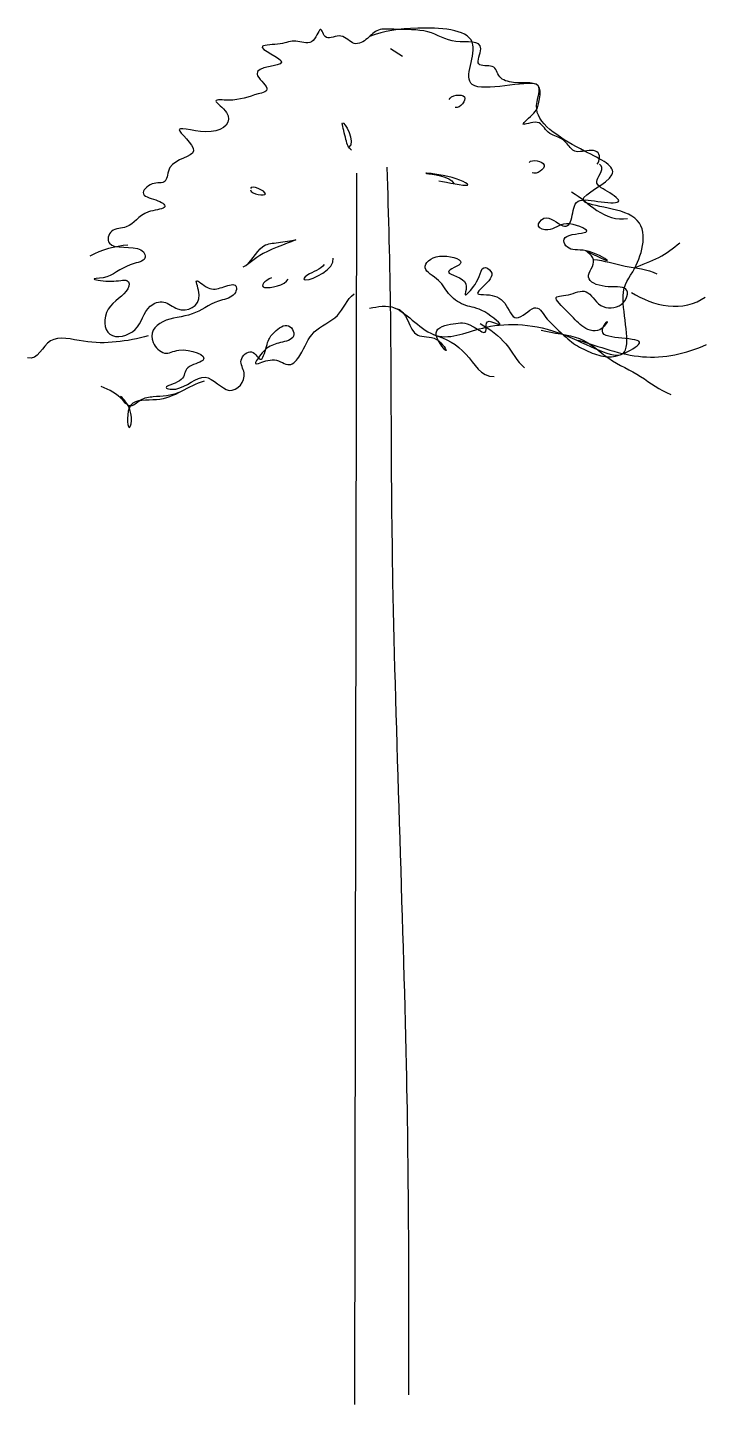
# Model space of a CAD drawing. Extents: x 564 to 578.9, y 907.4 to 937.7.
import ezdxf

# ---------------------------------------------------------------- set-up
doc = ezdxf.new("R2010")
doc.units = 0
doc.header["$MEASUREMENT"] = 0
doc.layers.add('ARBOLES_AUTOS-2D', color=6, linetype='CONTINUOUS')

msp = doc.modelspace()

# ---------------------------------------------------------------- linework, layer by layer
at = {"layer": 'ARBOLES_AUTOS-2D'}
for p, q in [((571.99, 937.209), (572.254, 937.036)), ((571.203, 907.393), (571.252, 934.464))]:
    msp.add_line(p, q, dxfattribs=at)
for centre, radius, start, end in [((566.393, 930.725), 2.167, 94.5688, 117.7962), ((565.154, 928.459), 1.399, 46.9362, 69.9196)]:
    msp.add_arc(centre, radius, start, end, dxfattribs=at)
for points, knots in [([(576.528, 934.661), (576.592, 934.741), (576.618, 935.028), (576.101, 934.912), (575.967, 934.968), (575.778, 935.259), (575.415, 935.311), (575.282, 935.686), (574.733, 935.435), (575.214, 935.827), (575.24, 935.982), (575.345, 936.532), (574.8, 936.4), (574.336, 936.547), (574.304, 936.891), (573.803, 936.761), (574.133, 937.437), (573.35, 937.262), (572.866, 937.642), (572.175, 937.617), (571.697, 937.654), (571.505, 937.426), (571.182, 937.225), (570.923, 937.581), (570.526, 937.334), (570.464, 937.793), (570.291, 937.229), (569.884, 937.425), (569.62, 937.287), (568.825, 937.29), (570.138, 936.801), (568.739, 936.827), (569.41, 936.279), (568.958, 936.192), (568.603, 936.027), (568.001, 936.117), (568.621, 935.691), (568.144, 935.218), (566.978, 935.625), (568.033, 934.836), (567.063, 934.778), (567.102, 934.203), (566.745, 934.3), (566.423, 933.971), (566.925, 933.877), (567.136, 933.687), (566.45, 933.621), (566.355, 933.254), (565.809, 933.253), (565.709, 932.735), (566.528, 932.928), (566.658, 932.532), (566.114, 932.45), (565.82, 932.132), (565.318, 932.158), (565.884, 932.052), (566.262, 932.168), (566.252, 931.83), (565.666, 931.548), (565.688, 930.762), (566.504, 930.948), (566.563, 931.515), (567.018, 931.7), (567.387, 931.339), (567.933, 931.596), (567.626, 932.243), (567.993, 931.873), (568.275, 931.943), (568.641, 932.086), (568.594, 931.736), (568.056, 931.642), (567.682, 931.307), (566.923, 931.281), (566.619, 930.855), (567.025, 930.424), (567.396, 930.69), (568.182, 930.376), (567.428, 930.22), (567.505, 929.897), (566.903, 929.756), (567.406, 929.645), (567.935, 930.22), (568.438, 929.457), (568.9, 929.989), (568.613, 930.35), (568.961, 930.661), (569.157, 930.21), (569.284, 930.769), (569.359, 930.909), (569.734, 931.244), (569.967, 930.832), (569.548, 930.734), (569.275, 930.667), (568.993, 930.293), (569.024, 930.244), (569.458, 930.439), (569.779, 930.158), (570.089, 930.563), (570.228, 931.025), (570.904, 931.275), (571.023, 931.688), (571.193, 931.816)], [0, 0, 0, 0, 0.293265, 0.586529, 0.879794, 1.173058, 1.466323, 1.759587, 2.052852, 2.346116, 2.639381, 2.932645, 3.519174, 3.812439, 4.105703, 4.398968, 4.692232, 5.278762, 5.865291, 6.45182, 6.745084, 7.038349, 7.331613, 7.624878, 7.918142, 8.211407, 8.504671, 8.797936, 9.0912, 9.384465, 9.970994, 10.557523, 10.850788, 11.144052, 11.730581, 12.023846, 12.31711, 12.903639, 13.490168, 14.076697, 14.663226, 14.956491, 15.249755, 15.54302, 15.836285, 16.129549, 16.422814, 17.009343, 17.302607, 17.595872, 18.182401, 18.475665, 18.76893, 19.355459, 19.648723, 19.941988, 20.235252, 20.528517, 21.115046, 21.701575, 22.288104, 22.874633, 23.167898, 23.461162, 24.047691, 24.340956, 24.63422, 24.927485, 25.220749, 25.514014, 25.807278, 26.393808, 26.980337, 27.566866, 27.86013, 28.153395, 28.739924, 29.033188, 29.326453, 29.619717, 29.912982, 30.499511, 31.08604, 31.672569, 31.965834, 32.259098, 32.552363, 32.845627, 33.138892, 33.432156, 33.725421, 34.018685, 34.31195, 34.605214, 34.898479, 35.191743, 35.485008, 35.778272, 36.364801, 36.951331, 37.53786, 37.53786, 37.53786, 37.53786]), ([(571.528, 931.499), (571.712, 931.529), (572.157, 931.655), (572.958, 930.609), (574.126, 931.22), (575.689, 931.123), (577.495, 929.959), (576.936, 931.892), (577.39, 932.281), (577.842, 933.738), (575.559, 933.727), (577.294, 934.464), (576.174, 934.96), (574.901, 935.72), (575.611, 936.71), (573.203, 935.988), (574.24, 937.616), (572.475, 937.693), (571.859, 937.592), (571.528, 937.47)], [0, 0, 0, 0, 0.699422, 1.695576, 2.680972, 3.893955, 5.00338, 6.125684, 6.941028, 7.986947, 9.019427, 9.902998, 10.762793, 11.901815, 12.639941, 13.750094, 14.71549, 15.758782, 16.727915, 16.727915, 16.727915, 16.727915]), ([(573.28, 936.085), (573.296, 936.182), (573.813, 936.252), (573.519, 935.888), (573.412, 935.912)], [0, 0, 0, 0, 0.2923377, 0.5818231, 0.5818231, 0.5818231, 0.5818231]), ([(571.129, 934.973), (571.04, 935.037), (571.02, 935.22), (570.812, 935.865), (571.254, 935.144), (571.064, 935.03)], [0, 0, 0, 0, 0.301191, 0.602381, 1.204762, 1.204762, 1.204762, 1.204762]), ([(572.087, 931.5), (572.384, 931.456), (572.36, 930.784), (573.028, 930.922), (573.35, 930.36), (572.792, 931.047), (573.421, 931.168), (573.67, 931.201), (574.098, 930.896), (574.086, 931.068), (574.098, 931.278), (574.576, 931.013), (574.003, 931.514), (573.645, 931.519), (573.261, 931.759), (573.101, 932.133), (572.598, 932.358), (572.997, 932.744), (573.815, 932.499), (572.961, 932.278), (573.744, 932.162), (573.596, 931.754), (573.699, 931.823), (573.927, 932.094), (574.008, 932.457), (574.32, 932.259), (574.086, 932.033), (573.82, 931.782), (574.208, 931.814), (574.533, 931.674), (574.708, 931.092), (575.194, 931.662), (575.381, 931.277), (575.688, 931.005), (576, 930.705), (576.373, 930.521), (576.755, 930.395), (577.106, 930.478), (577.67, 930.798), (576.969, 930.834), (576.519, 930.915), (576.818, 931.305), (576.589, 930.917), (576.19, 931.065), (575.974, 931.338), (575.474, 931.794), (575.896, 931.745), (576.318, 931.985), (576.554, 931.468), (577.126, 931.496), (577.29, 932.024), (576.688, 931.921), (576.181, 932.144), (576.624, 932.581), (576.013, 932.893), (577.046, 932.383), (576.305, 932.838), (575.872, 932.723), (575.677, 933.152), (576.593, 933.127), (575.75, 933.475), (575.564, 933.159), (575.16, 933.272), (575.417, 933.619), (575.825, 933.169), (576.002, 933.455), (576.006, 933.956), (576.632, 933.813), (577.183, 933.797), (576.658, 934.128), (576.416, 934.256), (576.707, 934.585), (576.584, 934.661)], [0, 0, 0, 0, 0.788297, 1.182445, 1.576594, 1.970742, 2.364891, 2.759039, 2.956114, 3.153188, 3.350262, 3.547336, 3.941485, 4.335633, 4.729782, 5.12393, 5.518079, 5.912227, 6.306376, 6.700524, 7.094673, 7.291747, 7.488821, 7.882969, 8.080044, 8.277118, 8.671266, 8.868341, 9.065415, 9.459563, 9.853712, 10.24786, 10.642009, 11.036157, 11.430306, 11.824454, 12.218603, 12.612751, 13.0069, 13.401048, 13.795197, 13.992271, 14.189345, 14.583493, 14.977642, 15.37179, 15.765939, 16.160087, 16.554236, 16.948384, 17.342533, 17.736681, 18.13083, 18.524978, 18.919127, 19.313275, 19.707424, 20.101572, 20.495721, 20.889869, 21.284018, 21.678166, 21.87524, 22.072314, 22.466463, 22.860611, 23.25476, 23.648908, 24.043057, 24.437205, 24.831354, 25.225502, 25.225502, 25.225502, 25.225502]), ([(575.034, 934.703), (575.097, 934.784), (575.581, 934.686), (575.197, 934.427), (575.1, 934.472)], [0, 0, 0, 0, 0.2923377, 0.5818231, 0.5818231, 0.5818231, 0.5818231]), ([(572.389, 907.602), (572.393, 910.021), (572.405, 914.729), (571.98, 925.306), (572.022, 931.162), (571.948, 933.506), (571.916, 934.596)], [0, 0, 0, 0, 2.267509, 5.009797, 7.047671, 8.570457, 8.570457, 8.570457, 8.570457]), ([(568.912, 934.098), (568.923, 933.998), (569.564, 933.911), (568.923, 934.229), (568.912, 934.126)], [0, 0, 0, 0, 0.3031191, 0.6109919, 0.6109919, 0.6109919, 0.6109919]), ([(568.813, 932.427), (568.973, 932.567), (569.113, 932.927), (569.547, 932.927), (570.192, 933.075), (569.11, 932.739), (568.939, 932.503), (568.747, 932.398)], [0, 0, 0, 0, 0.591185, 0.886778, 1.18237, 1.773556, 2.364741, 2.364741, 2.364741, 2.364741]), ([(570.534, 932.456), (570.458, 932.353), (570.084, 932.229), (570.029, 932.002), (570.77, 932.357), (570.732, 932.6)], [0, 0, 0, 0, 0.3668, 0.7336, 1.4672, 1.4672, 1.4672, 1.4672]), ([(567.897, 929.894), (567.53, 929.794), (567.126, 929.383), (566.146, 929.547), (566.235, 928.571), (566.372, 929.269), (565.947, 929.678), (566.262, 929.24), (566.49, 929.522), (566.871, 929.57), (567.17, 929.57), (567.338, 929.651)], [0, 0, 0, 0, 1.004144, 1.506216, 2.008288, 2.51036, 2.761396, 3.012432, 3.263468, 3.514504, 4.016576, 4.016576, 4.016576, 4.016576])]:
    msp.add_open_spline(points, degree=3, knots=knots, dxfattribs=at)
for points in [[(573.048, 934.299), (573.241, 934.259), (573.979, 934.113), (573.273, 934.439), (572.41, 934.491), (573.319, 934.405), (573.379, 934.242)], [(575.969, 934.053), (576.172, 933.937), (576.483, 933.612), (576.961, 933.426), (577.198, 933.469)], [(577.338, 932.375), (577.511, 932.463), (577.921, 932.585), (578.194, 932.819), (578.344, 932.934)], [(576.444, 932.57), (576.684, 932.551), (577.13, 932.386), (577.633, 932.36), (577.841, 932.253)], [(569.376, 932.168), (569.224, 932.1), (568.992, 931.861), (569.682, 931.999), (569.74, 932.139)], [(577.282, 931.84), (577.524, 931.702), (578.067, 931.458), (578.686, 931.576), (578.902, 931.743)], [(573.958, 931.159), (574.167, 931.04), (574.59, 930.733), (574.754, 930.335), (574.936, 930.186)], [(575.299, 931.013), (575.565, 930.944), (576.222, 930.912), (576.744, 930.359), (577.522, 930.02), (577.892, 929.695), (578.148, 929.603)], [(566.667, 930.892), (566.44, 930.822), (565.95, 930.734), (565.272, 930.728), (564.42, 930.974), (564.246, 930.349), (564.014, 930.405)], [(572.925, 930.916), (573.205, 930.842), (573.7, 930.553), (573.972, 929.992), (574.265, 929.992)], [(576.109, 930.794), (576.342, 930.728), (576.805, 930.562), (577.527, 930.394), (578.234, 930.443), (578.713, 930.598), (578.93, 930.697)]]:
    msp.add_open_spline(points, degree=3, dxfattribs=at)

doc.saveas('drawing.dxf')
